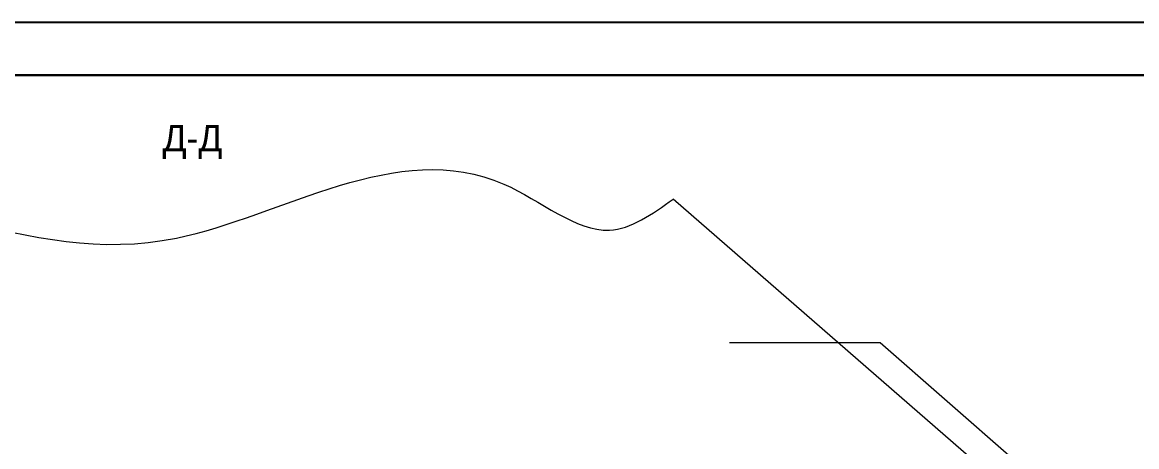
# Model space of a CAD drawing. Header units: millimetres. Extents: x -34189 to 187811, y -74450 to -44144.
# Drawn here: x 111330 to 121849, y -48152 to -44144 of the extents above; entities that cross this region are included whole.
import ezdxf
from ezdxf.enums import TextEntityAlignment as Align

# ---------------------------------------------------------------- set-up
doc = ezdxf.new("R2010")
doc.units = ezdxf.units.MM
doc.linetypes.add('CENTER2', pattern=[1.125, 0.75, -0.125, 0.125, -0.125])
doc.layers.add('ahsap', color=222, linetype='Continuous', lineweight=13)
doc.layers.add('AKS', color=252, linetype='CENTER2')
doc.layers.add('Штамп', color=222, linetype='Continuous')

msp = doc.modelspace()

# ---------------------------------------------------------------- linework, layer by layer
at = {"layer": 'ahsap', "color": 0}
for points in [[(120241.1, -48833.2), (120941.1, -48833.2), (117474.2, -45813)], [(119427.4, -47172.6), (118004, -47172.6)], [(120625.4, -48833.2), (121325.4, -48833.2), (119427.4, -47172.6)]]:
    msp.add_lwpolyline(points, dxfattribs=at)
msp.add_open_spline([(107883, -45564.5), (108014.1, -45563.3), (110096.7, -45543.3), (112161.9, -47073.4), (115259.9, -44969.9), (116774.8, -46316.1), (117276.2, -45955.5), (117474.2, -45813)], degree=3, knots=[0, 0, 0, 0, 305.8291321, 4859.6575513, 7991.9361818, 9079.8665942, 9790.3039004, 9790.3039004, 9790.3039004, 9790.3039004], dxfattribs=at)
at = {"layer": 'Штамп', "color": 0}
msp.add_lwpolyline([(142811.1, -73843.9), (100811.1, -73843.9), (100811.1, -44143.9), (142811.1, -44143.9)], close=True, dxfattribs=at)
at = {"layer": 'Штамп', "color": 0, "lineweight": 30}
msp.add_lwpolyline([(142311.1, -73343.9), (102811.1, -73343.9), (102811.1, -44643.9), (142311.1, -44643.9)], close=True, dxfattribs=at)

# ---------------------------------------------------------------- texts
at = {"layer": 'AKS', "color": 1}
msp.add_text('Д-Д', height=250, dxfattribs=at).set_placement((112936, -45275), align=Align.MIDDLE)

doc.saveas('drawing.dxf')
